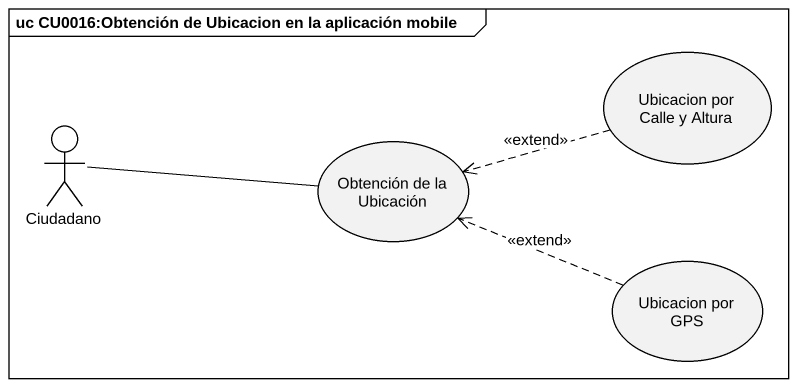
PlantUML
@startuml
mainframe uc CU0016:Obtención de Ubicacion en la aplicación mobile
usecase "Ubicacion por Calle y Altura" as Ubicacion_por_Calle_y_Altura
actor Ciudadano
usecase "Obtención de la Ubicación" as Obtención_de_la_Ubicación
usecase "Ubicacion por GPS" as Ubicacion_por_GPS
Ubicacion_por_Calle_y_Altura .left.> Obtención_de_la_Ubicación : <<extend>>
Ciudadano -right- Obtención_de_la_Ubicación
Ubicacion_por_GPS .left.> Obtención_de_la_Ubicación : <<extend>>
@enduml
